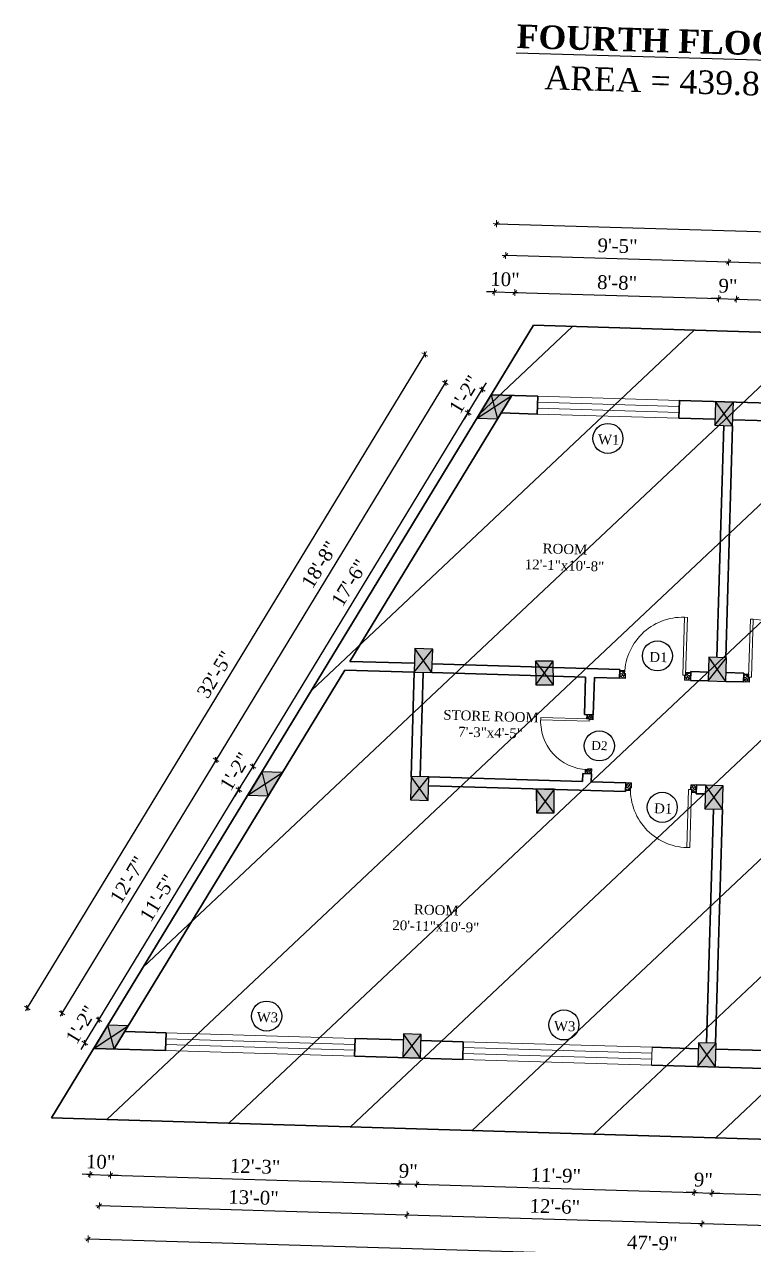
# Model space of a CAD drawing. Header units: inches. Extents: x 4069 to 291496, y -47643 to 12535.
# Drawn here: x 131821 to 132192, y -21472 to -20852 of the extents above; entities that cross this region are included whole.
import ezdxf

# ---------------------------------------------------------------- set-up
doc = ezdxf.new("R2010")
doc.units = ezdxf.units.IN
doc.header["$LTSCALE"] = 5
doc.header["$MEASUREMENT"] = 0
for name, color, linetype, lineweight in [('A-WALL', 7, 'Continuous', 9), ('Dimension', 7, 'Continuous', 18), ('DOOR', 62, 'Continuous', 0), ('Dw', 2, 'Continuous', 18)]:
    doc.layers.add(name, color=color, linetype=linetype, lineweight=lineweight)
doc.layers.add('dim line', color=7, linetype='Continuous', lineweight=15, true_color=0xfab2b2)
doc.layers.add('TEXT', color=6, linetype='Continuous')
doc.layers.add('WALL', color=7, linetype='Continuous')
doc.styles.add('ordinary', font='times.ttf')
doc.dimstyles.new('Copy of 96', dxfattribs={"dimtxt": 7, "dimasz": 4, "dimexe": 0.5, "dimexo": 0.5, "dimgap": 3, "dimtad": 1, "dimdec": 1, "dimzin": 11, "dimdsep": 46, "dimlunit": 4, "dimtxsty": 'ordinary', "dimblk": 'OBLIQUE', "dimcen": 0.09, "dimse1": 1, "dimse2": 1, "dimclrt": 6, "dimazin": 0, "dimtfac": 1, "dimtdec": 1, "dimtix": 1, "dimtmove": 2, "dimatfit": 3, "dimldrblk": 'leader', "dimfxl": 0.5, "dimfxlon": 1, "dimtolj": 1, "dimtzin": 0, "dimarcsym": 0})

# ---------------------------------------------------------------- blocks, each defined once
blk = doc.blocks.new('c2a')
at = {"color": 1, "ltscale": 5}
for p, q in [((18091.63, 4625.76), (18084.82, 4613.76)), ((18101.98, 4625.76), (18091.63, 4625.76)), ((18095.17, 4613.76), (18101.98, 4625.76)), ((18084.82, 4613.76), (18095.17, 4613.76))]:
    blk.add_line(p, q, dxfattribs=at)
blk = doc.blocks.new('C1a')
at = {"color": 1, "ltscale": 5}
for p, q in [((18657.75, 4625.76), (18648.75, 4625.76)), ((18648.75, 4625.76), (18648.82, 4613.76)), ((18657.82, 4613.76), (18657.75, 4625.76)), ((18648.82, 4613.76), (18657.82, 4613.76))]:
    blk.add_line(p, q, dxfattribs=at)
blk = doc.blocks.new('A$C27B36B59')
at = {"layer": 'DOOR'}
for p, q in [((0, 4), (0, 0)), ((2.5, 4), (0, 4)), ((0, 0), (3, 0)), ((2.5, 2.5), (2.5, 4)), ((3, 2.5), (2.5, 2.5)), ((3, 0), (3, 2.5))]:
    blk.add_line(p, q, dxfattribs=at)
for centre, radius, start, end in [((-1.4, -0.54), 4.75, 22.14107, 72.83803), ((1.34, 2.09), 1.64, 45.13802, 144.89476), ((2.21, 0.3), 2.49, 83.31492, 152.65798), ((0.13, 0.37), 2.05, 349.48753, 93.68048), ((1.96, -0.47), 2.01, 58.74475, 166.49498), ((-0.06, 0.32), 1.13, 343.54197, 86.94698), ((2.08, -0.4), 1.17, 38.28162, 160.15192)]:
    blk.add_arc(centre, radius, start, end, dxfattribs=at)
blk = doc.blocks.new('D2')
at = {"layer": 'DOOR'}
for p, q in [((74473.95, 24047.59), (74473.95, 24018.09)), ((74473.95, 24047.59), (74475.45, 24047.59)), ((74475.45, 24047.59), (74475.45, 24018.13))]:
    blk.add_line(p, q, dxfattribs=at)
blk.add_arc((74473.95, 24047.59), 29.5, 180, 272.9146, dxfattribs=at)
at = {"layer": 'DOOR', "xscale": -1, "rotation": 180}
blk.add_blockref('A$C27B36B59', (74441.95, 24050.09), dxfattribs=at)
at = {"layer": 'DOOR', "rotation": 180}
blk.add_blockref('A$C27B36B59', (74477.95, 24050.09), dxfattribs=at)
blk = doc.blocks.new('oblique')
at = {"color": 0, "lineweight": -2}
blk.add_line((0.25, 0.25), (-0.25, -0.25), dxfattribs=at)
at = {"layer": 'dim line', "lineweight": 9}
for p, q in [((-0.4375, 0), (0.4375, 0)), ((0, 0.4375), (0, -0.4375))]:
    blk.add_line(p, q, dxfattribs=at)
blk = doc.blocks.new('*D3489')
at = {"layer": 'A-WALL', "color": 0, "lineweight": -2, "ltscale": 50, "transparency": 16777216}
blk.add_line((132318.42, -21466.12), (132165.49, -21461.56), dxfattribs=at)
at = {"layer": 'Defpoints', "color": 0, "ltscale": 50, "transparency": 16777216}
for p in [(132167.88, -21381.66), (132320.81, -21386.23), (132165.49, -21461.56)]:
    blk.add_point(p, dxfattribs=at)
at = {"layer": 'A-WALL', "color": 0, "lineweight": -2, "ltscale": 50, "transparency": 16777216, "xscale": 4, "yscale": 4, "zscale": 4}
for p, rotation in [((132165.49, -21461.56), 178.2899854279597), ((132318.42, -21466.12), 358.2899854279598)]:
    blk.add_blockref('oblique', p, dxfattribs=dict(at, rotation=rotation))
at = {"layer": 'A-WALL', "color": 6, "ltscale": 50, "transparency": 16777216, "insert": (132242.15, -21457.27), "char_height": 7, "attachment_point": 5, "rotation": 358.28999, "style": 'ordinary'}
blk.add_mtext('\\A1;12\'-9"', dxfattribs=at)
blk = doc.blocks.new('_OBLIQUE')
at = {"color": 0, "linetype": 'ByBlock'}
blk.add_line((-0.5, -0.5), (0.5, 0.5), dxfattribs=at)
blk = doc.blocks.new('leader')
at = {"layer": 'Dimension'}
for p, q in [((0, -4.33), (0, 4.33)), ((-4.42, 0), (4.42, 0))]:
    blk.add_line(p, q, dxfattribs=at)
blk = doc.blocks.new('*D3490')
at = {"layer": 'A-WALL', "color": 0, "lineweight": -2, "ltscale": 50, "transparency": 16777216}
blk.add_line((132165.49, -21461.56), (132015.56, -21457.08), dxfattribs=at)
at = {"layer": 'Defpoints', "color": 0, "ltscale": 50, "transparency": 16777216}
for p in [(132017.94, -21377.19), (132167.88, -21381.66), (132015.56, -21457.08)]:
    blk.add_point(p, dxfattribs=at)
at = {"layer": 'A-WALL', "color": 0, "lineweight": -2, "ltscale": 50, "transparency": 16777216, "xscale": 4, "yscale": 4, "zscale": 4}
for p, rotation in [((132015.56, -21457.08), 178.2899854279597), ((132165.49, -21461.56), 358.2899854279598)]:
    blk.add_blockref('oblique', p, dxfattribs=dict(at, rotation=rotation))
at = {"layer": 'A-WALL', "color": 6, "ltscale": 50, "transparency": 16777216, "insert": (132090.72, -21452.76), "char_height": 7, "attachment_point": 5, "rotation": 358.28999, "style": 'ordinary'}
blk.add_mtext('\\A1;12\'-6"', dxfattribs=at)
blk = doc.blocks.new('*D3491')
at = {"layer": 'A-WALL', "color": 0, "lineweight": -2, "ltscale": 50, "transparency": 16777216}
blk.add_line((132015.56, -21457.08), (131859.3, -21452.42), dxfattribs=at)
at = {"layer": 'Defpoints', "color": 0, "ltscale": 50, "transparency": 16777216}
for p in [(131861.69, -21372.52), (132017.94, -21377.19), (131859.3, -21452.42)]:
    blk.add_point(p, dxfattribs=at)
at = {"layer": 'A-WALL', "color": 0, "lineweight": -2, "ltscale": 50, "transparency": 16777216, "xscale": 4, "yscale": 4, "zscale": 4}
for p, rotation in [((131859.3, -21452.42), 178.2899854279597), ((132015.56, -21457.08), 358.2899854279598)]:
    blk.add_blockref('oblique', p, dxfattribs=dict(at, rotation=rotation))
at = {"layer": 'A-WALL', "color": 6, "ltscale": 50, "transparency": 16777216, "insert": (131937.63, -21448.19), "char_height": 7, "attachment_point": 5, "rotation": 358.28999, "style": 'ordinary'}
blk.add_mtext('\\A1;13\'-0"', dxfattribs=at)
blk = doc.blocks.new('*D3492')
at = {"layer": 'A-WALL', "color": 0, "lineweight": -2, "ltscale": 50, "transparency": 16777216}
blk.add_line((132426.37, -21486.38), (131853.62, -21469.28), dxfattribs=at)
at = {"layer": 'Defpoints', "color": 0, "ltscale": 50, "transparency": 16777216}
for p in [(131856.52, -21372.37), (132429.26, -21389.47), (131853.62, -21469.28)]:
    blk.add_point(p, dxfattribs=at)
at = {"layer": 'A-WALL', "color": 0, "lineweight": -2, "ltscale": 50, "transparency": 16777216, "xscale": 4, "yscale": 4, "zscale": 4}
for p, rotation in [((131853.62, -21469.28), 178.2899854279597), ((132426.37, -21486.38), 358.2899854279598)]:
    blk.add_blockref('oblique', p, dxfattribs=dict(at, rotation=rotation))
at = {"layer": 'A-WALL', "color": 6, "ltscale": 50, "transparency": 16777216, "insert": (132140.19, -21471.26), "char_height": 7, "attachment_point": 5, "rotation": 358.28999, "style": 'ordinary'}
blk.add_mtext('\\A1;47\'-9"', dxfattribs=at)
blk = doc.blocks.new('*D3493')
at = {"layer": 'A-WALL', "color": 0, "lineweight": -2, "ltscale": 50, "transparency": 16777216}
for p, q in [((131851.95, -21369.59), (131859.12, -21357.8)), ((131859.12, -21357.8), (131861.2, -21354.38)), ((131851.95, -21369.59), (131849.87, -21373.01))]:
    blk.add_line(p, q, dxfattribs=at)
at = {"layer": 'Defpoints', "color": 0, "ltscale": 50, "transparency": 16777216}
for p in [(131859.12, -21357.8), (131863.68, -21360.58), (131856.52, -21372.37)]:
    blk.add_point(p, dxfattribs=at)
at = {"layer": 'A-WALL', "color": 0, "lineweight": -2, "ltscale": 50, "transparency": 16777216, "xscale": 4, "yscale": 4, "zscale": 4}
for p, rotation in [((131859.12, -21357.8), 238.701470922219), ((131851.95, -21369.59), 58.70147092221897)]:
    blk.add_blockref('oblique', p, dxfattribs=dict(at, rotation=rotation))
at = {"layer": 'A-WALL', "color": 6, "ltscale": 50, "transparency": 16777216, "insert": (131849.98, -21360.32), "char_height": 7, "attachment_point": 5, "rotation": 58.70147, "style": 'ordinary'}
blk.add_mtext('\\A1;1\'-2"', dxfattribs=at)
blk = doc.blocks.new('*D3494')
at = {"layer": 'A-WALL', "color": 0, "lineweight": -2, "ltscale": 50, "transparency": 16777216}
blk.add_line((131859.12, -21357.8), (131930.21, -21240.87), dxfattribs=at)
at = {"layer": 'Defpoints', "color": 0, "ltscale": 50, "transparency": 16777216}
for p in [(131930.21, -21240.87), (131934.78, -21243.65), (131863.68, -21360.58)]:
    blk.add_point(p, dxfattribs=at)
at = {"layer": 'A-WALL', "color": 0, "lineweight": -2, "ltscale": 50, "transparency": 16777216, "xscale": 4, "yscale": 4, "zscale": 4}
for p, rotation in [((131930.21, -21240.87), 58.7014709225079), ((131859.12, -21357.8), 238.7014709225079)]:
    blk.add_blockref('oblique', p, dxfattribs=dict(at, rotation=rotation))
at = {"layer": 'A-WALL', "color": 6, "ltscale": 50, "transparency": 16777216, "insert": (131889.06, -21295.93), "char_height": 7, "attachment_point": 5, "rotation": 58.70147, "style": 'ordinary'}
blk.add_mtext('\\A1;11\'-5"', dxfattribs=at)
blk = doc.blocks.new('*D3495')
at = {"layer": 'A-WALL', "color": 0, "lineweight": -2, "ltscale": 50, "transparency": 16777216}
for p, q in [((131937.38, -21229.08), (131939.46, -21225.66)), ((131930.21, -21240.87), (131937.38, -21229.08)), ((131930.21, -21240.87), (131928.13, -21244.29))]:
    blk.add_line(p, q, dxfattribs=at)
at = {"layer": 'Defpoints', "color": 0, "ltscale": 50, "transparency": 16777216}
for p in [(131937.38, -21229.08), (131941.94, -21231.86), (131934.78, -21243.65)]:
    blk.add_point(p, dxfattribs=at)
at = {"layer": 'A-WALL', "color": 0, "lineweight": -2, "ltscale": 50, "transparency": 16777216, "xscale": 4, "yscale": 4, "zscale": 4}
for p, rotation in [((131937.38, -21229.08), 238.7014709225079), ((131930.21, -21240.87), 58.70147092250794)]:
    blk.add_blockref('oblique', p, dxfattribs=dict(at, rotation=rotation))
at = {"layer": 'A-WALL', "color": 6, "ltscale": 50, "transparency": 16777216, "insert": (131928.24, -21231.6), "char_height": 7, "attachment_point": 5, "rotation": 58.70147, "style": 'ordinary'}
blk.add_mtext('\\A1;1\'-2"', dxfattribs=at)
blk = doc.blocks.new('*D3496')
at = {"layer": 'A-WALL', "color": 0, "lineweight": -2, "ltscale": 50, "transparency": 16777216}
blk.add_line((131937.38, -21229.08), (132046.7, -21049.26), dxfattribs=at)
at = {"layer": 'Defpoints', "color": 0, "ltscale": 50, "transparency": 16777216}
for p in [(132046.7, -21049.26), (132051.27, -21052.04), (131941.94, -21231.86)]:
    blk.add_point(p, dxfattribs=at)
at = {"layer": 'A-WALL', "color": 0, "lineweight": -2, "ltscale": 50, "transparency": 16777216, "xscale": 4, "yscale": 4, "zscale": 4}
for p, rotation in [((132046.7, -21049.26), 58.7014709225079), ((131937.38, -21229.08), 238.7014709225079)]:
    blk.add_blockref('oblique', p, dxfattribs=dict(at, rotation=rotation))
at = {"layer": 'A-WALL', "color": 6, "ltscale": 50, "transparency": 16777216, "insert": (131986.43, -21135.76), "char_height": 7, "attachment_point": 5, "rotation": 58.70147, "style": 'ordinary'}
blk.add_mtext('\\A1;17\'-6"', dxfattribs=at)
blk = doc.blocks.new('*D3497')
at = {"layer": 'A-WALL', "color": 0, "lineweight": -2, "ltscale": 50, "transparency": 16777216}
for p, q in [((132053.87, -21037.47), (132055.95, -21034.05)), ((132046.7, -21049.26), (132053.87, -21037.47)), ((132046.7, -21049.26), (132044.63, -21052.68))]:
    blk.add_line(p, q, dxfattribs=at)
at = {"layer": 'Defpoints', "color": 0, "ltscale": 50, "transparency": 16777216}
for p in [(132053.87, -21037.47), (132058.44, -21040.25), (132051.27, -21052.04)]:
    blk.add_point(p, dxfattribs=at)
at = {"layer": 'A-WALL', "color": 0, "lineweight": -2, "ltscale": 50, "transparency": 16777216, "xscale": 4, "yscale": 4, "zscale": 4}
for p, rotation in [((132053.87, -21037.47), 238.7014709225079), ((132046.7, -21049.26), 58.70147092250794)]:
    blk.add_blockref('oblique', p, dxfattribs=dict(at, rotation=rotation))
at = {"layer": 'A-WALL', "color": 6, "ltscale": 50, "transparency": 16777216, "insert": (132044.73, -21039.99), "char_height": 7, "attachment_point": 5, "rotation": 58.70147, "style": 'ordinary'}
blk.add_mtext('\\A1;1\'-2"', dxfattribs=at)
blk = doc.blocks.new('*D3498')
at = {"layer": 'A-WALL', "color": 0, "lineweight": -2, "ltscale": 50, "transparency": 16777216}
blk.add_line((132035.07, -21034.12), (131918.58, -21225.72), dxfattribs=at)
at = {"layer": 'Defpoints', "color": 0, "ltscale": 50, "transparency": 16777216}
for p in [(132054.85, -21046.14), (131918.58, -21225.72), (131938.36, -21237.75)]:
    blk.add_point(p, dxfattribs=at)
at = {"layer": 'A-WALL', "color": 0, "lineweight": -2, "ltscale": 50, "transparency": 16777216, "xscale": 4, "yscale": 4, "zscale": 4}
for p, rotation in [((132035.07, -21034.12), 58.70147092222712), ((131918.58, -21225.72), 238.7014709222271)]:
    blk.add_blockref('oblique', p, dxfattribs=dict(at, rotation=rotation))
at = {"layer": 'A-WALL', "color": 6, "ltscale": 50, "transparency": 16777216, "insert": (131971.22, -21126.51), "char_height": 7, "attachment_point": 5, "rotation": 58.70147, "style": 'ordinary'}
blk.add_mtext('\\A1;18\'-8"', dxfattribs=at)
blk = doc.blocks.new('*D3441')
at = {"layer": 'A-WALL', "color": 0, "lineweight": -2, "ltscale": 50, "transparency": 16777216}
blk.add_line((131918.58, -21225.72), (131840.32, -21354.45), dxfattribs=at)
at = {"layer": 'Defpoints', "color": 0, "ltscale": 50, "transparency": 16777216}
for p in [(131938.36, -21237.75), (131840.32, -21354.45), (131860.1, -21366.47)]:
    blk.add_point(p, dxfattribs=at)
at = {"layer": 'A-WALL', "color": 0, "lineweight": -2, "ltscale": 50, "transparency": 16777216, "xscale": 4, "yscale": 4, "zscale": 4}
for p, rotation in [((131918.58, -21225.72), 58.70147092250794), ((131840.32, -21354.45), 238.7014709225079)]:
    blk.add_blockref('oblique', p, dxfattribs=dict(at, rotation=rotation))
at = {"layer": 'A-WALL', "color": 6, "ltscale": 50, "transparency": 16777216, "insert": (131873.83, -21286.67), "char_height": 7, "attachment_point": 5, "rotation": 58.70147, "style": 'ordinary'}
blk.add_mtext('\\A1;12\'-7"', dxfattribs=at)
blk = doc.blocks.new('*D3442')
at = {"layer": 'A-WALL', "color": 0, "lineweight": -2, "ltscale": 50, "transparency": 16777216}
blk.add_line((131822.74, -21351.83), (132024.66, -21019.71), dxfattribs=at)
at = {"layer": 'Defpoints', "color": 0, "ltscale": 50, "transparency": 16777216}
for p in [(132024.66, -21019.71), (132058.44, -21040.25), (131856.52, -21372.37)]:
    blk.add_point(p, dxfattribs=at)
at = {"layer": 'A-WALL', "color": 0, "lineweight": -2, "ltscale": 50, "transparency": 16777216, "xscale": 4, "yscale": 4, "zscale": 4}
for p, rotation in [((132024.66, -21019.71), 58.701470922218), ((131822.74, -21351.83), 238.701470922218)]:
    blk.add_blockref('oblique', p, dxfattribs=dict(at, rotation=rotation))
at = {"layer": 'A-WALL', "color": 6, "ltscale": 50, "transparency": 16777216, "insert": (131918.1, -21182.36), "char_height": 7, "attachment_point": 5, "rotation": 58.70147, "style": 'ordinary'}
blk.add_mtext('\\A1;32\'-5"', dxfattribs=at)
blk = doc.blocks.new('*D3443')
at = {"layer": 'A-WALL', "color": 0, "lineweight": -2, "ltscale": 50, "transparency": 16777216}
for p, q in [((132060, -20987.9), (132056, -20987.78)), ((132060, -20987.9), (132070.35, -20988.21)), ((132070.35, -20988.21), (132074.34, -20988.33))]:
    blk.add_line(p, q, dxfattribs=at)
at = {"layer": 'Defpoints', "color": 0, "ltscale": 50, "transparency": 16777216}
for p in [(132070.35, -20988.21), (132058.44, -21040.25), (132068.78, -21040.56)]:
    blk.add_point(p, dxfattribs=at)
at = {"layer": 'A-WALL', "color": 0, "lineweight": -2, "ltscale": 50, "transparency": 16777216, "xscale": 4, "yscale": 4, "zscale": 4}
for p, rotation in [((132060, -20987.9), 358.2899854279795), ((132070.35, -20988.21), 178.2899854279795)]:
    blk.add_blockref('oblique', p, dxfattribs=dict(at, rotation=rotation))
at = {"layer": 'A-WALL', "color": 6, "ltscale": 50, "transparency": 16777216, "insert": (132065.37, -20981.49), "char_height": 7, "attachment_point": 5, "rotation": 358.28999, "style": 'ordinary'}
blk.add_mtext('\\A1;10"', dxfattribs=at)
blk = doc.blocks.new('*D3444')
at = {"layer": 'A-WALL', "color": 0, "lineweight": -2, "ltscale": 50, "transparency": 16777216}
blk.add_line((132070.35, -20988.21), (132173.95, -20991.3), dxfattribs=at)
at = {"layer": 'Defpoints', "color": 0, "ltscale": 50, "transparency": 16777216}
for p in [(132173.95, -20991.3), (132068.78, -21040.56), (132172.39, -21043.65)]:
    blk.add_point(p, dxfattribs=at)
at = {"layer": 'A-WALL', "color": 0, "lineweight": -2, "ltscale": 50, "transparency": 16777216, "xscale": 4, "yscale": 4, "zscale": 4}
for p, rotation in [((132070.35, -20988.21), 178.2899854279597), ((132173.95, -20991.3), 358.2899854279598)]:
    blk.add_blockref('oblique', p, dxfattribs=dict(at, rotation=rotation))
at = {"layer": 'A-WALL', "color": 6, "ltscale": 50, "transparency": 16777216, "insert": (132122.34, -20983.2), "char_height": 7, "attachment_point": 5, "rotation": 358.28999, "style": 'ordinary'}
blk.add_mtext('\\A1;8\'-8"', dxfattribs=at)
blk = doc.blocks.new('*D3445')
at = {"layer": 'A-WALL', "color": 0, "lineweight": -2, "ltscale": 50, "transparency": 16777216}
for p, q in [((132173.95, -20991.3), (132169.95, -20991.18)), ((132173.95, -20991.3), (132182.95, -20991.57)), ((132182.95, -20991.57), (132186.94, -20991.69))]:
    blk.add_line(p, q, dxfattribs=at)
at = {"layer": 'Defpoints', "color": 0, "ltscale": 50, "transparency": 16777216}
for p in [(132182.95, -20991.57), (132172.39, -21043.65), (132181.38, -21043.92)]:
    blk.add_point(p, dxfattribs=at)
at = {"layer": 'A-WALL', "color": 0, "lineweight": -2, "ltscale": 50, "transparency": 16777216, "xscale": 4, "yscale": 4, "zscale": 4}
for p, rotation in [((132173.95, -20991.3), 358.2899854279598), ((132182.95, -20991.57), 178.2899854279597)]:
    blk.add_blockref('oblique', p, dxfattribs=dict(at, rotation=rotation))
at = {"layer": 'A-WALL', "color": 6, "ltscale": 50, "transparency": 16777216, "insert": (132178.64, -20984.87), "char_height": 7, "attachment_point": 5, "rotation": 358.28999, "style": 'ordinary'}
blk.add_mtext('\\A1;9"', dxfattribs=at)
blk = doc.blocks.new('*D3446')
at = {"layer": 'A-WALL', "color": 0, "lineweight": -2, "ltscale": 50, "transparency": 16777216}
blk.add_line((132182.95, -20991.57), (132337.88, -20996.19), dxfattribs=at)
at = {"layer": 'Defpoints', "color": 0, "ltscale": 50, "transparency": 16777216}
for p in [(132337.88, -20996.19), (132181.38, -21043.92), (132336.31, -21048.54)]:
    blk.add_point(p, dxfattribs=at)
at = {"layer": 'A-WALL', "color": 0, "lineweight": -2, "ltscale": 50, "transparency": 16777216, "xscale": 4, "yscale": 4, "zscale": 4}
for p, rotation in [((132182.95, -20991.57), 178.2899854279597), ((132337.88, -20996.19), 358.2899854279598)]:
    blk.add_blockref('oblique', p, dxfattribs=dict(at, rotation=rotation))
at = {"layer": 'A-WALL', "color": 6, "ltscale": 50, "transparency": 16777216, "insert": (132260.6, -20987.38), "char_height": 7, "attachment_point": 5, "rotation": 358.28999, "style": 'ordinary'}
blk.add_mtext('\\A1;12\'-11"', dxfattribs=at)
blk = doc.blocks.new('*D3451')
at = {"layer": 'A-WALL', "color": 0, "lineweight": -2, "ltscale": 50, "transparency": 16777216}
blk.add_line((132342.93, -20977.66), (132179, -20972.77), dxfattribs=at)
at = {"layer": 'Defpoints', "color": 0, "ltscale": 50, "transparency": 16777216}
for p in [(132179, -20972.77), (132176.88, -21043.78), (132340.81, -21048.68)]:
    blk.add_point(p, dxfattribs=at)
at = {"layer": 'A-WALL', "color": 0, "lineweight": -2, "ltscale": 50, "transparency": 16777216, "xscale": 4, "yscale": 4, "zscale": 4}
for p, rotation in [((132179, -20972.77), 178.2899854279597), ((132342.93, -20977.66), 358.2899854279598)]:
    blk.add_blockref('oblique', p, dxfattribs=dict(at, rotation=rotation))
at = {"layer": 'A-WALL', "color": 6, "ltscale": 50, "transparency": 16777216, "insert": (132261.16, -20968.65), "char_height": 7, "attachment_point": 5, "rotation": 358.28999, "style": 'ordinary'}
blk.add_mtext('\\A1;13\'-8"', dxfattribs=at)
blk = doc.blocks.new('*D3452')
at = {"layer": 'A-WALL', "color": 0, "lineweight": -2, "ltscale": 50, "transparency": 16777216}
blk.add_line((132179, -20972.77), (132065.73, -20969.38), dxfattribs=at)
at = {"layer": 'Defpoints', "color": 0, "ltscale": 50, "transparency": 16777216}
for p in [(132065.73, -20969.38), (132063.61, -21040.4), (132176.88, -21043.78)]:
    blk.add_point(p, dxfattribs=at)
at = {"layer": 'A-WALL', "color": 0, "lineweight": -2, "ltscale": 50, "transparency": 16777216, "xscale": 4, "yscale": 4, "zscale": 4}
for p, rotation in [((132065.73, -20969.38), 178.2899854279597), ((132179, -20972.77), 358.2899854279598)]:
    blk.add_blockref('oblique', p, dxfattribs=dict(at, rotation=rotation))
at = {"layer": 'A-WALL', "color": 6, "ltscale": 50, "transparency": 16777216, "insert": (132122.56, -20964.51), "char_height": 7, "attachment_point": 5, "rotation": 358.28999, "style": 'ordinary'}
blk.add_mtext('\\A1;9\'-5"', dxfattribs=at)
blk = doc.blocks.new('*D3453')
at = {"layer": 'A-WALL', "color": 0, "lineweight": -2, "ltscale": 50, "transparency": 16777216}
blk.add_line((132061.04, -20953.22), (132439.87, -20964.53), dxfattribs=at)
at = {"layer": 'Defpoints', "color": 0, "ltscale": 50, "transparency": 16777216}
for p in [(132439.87, -20964.53), (132058.44, -21040.25), (132437.27, -21051.56)]:
    blk.add_point(p, dxfattribs=at)
at = {"layer": 'A-WALL', "color": 0, "lineweight": -2, "ltscale": 50, "transparency": 16777216, "xscale": 4, "yscale": 4, "zscale": 4}
for p, rotation in [((132061.04, -20953.22), 178.2899854279597), ((132439.87, -20964.53), 358.2899854279598)]:
    blk.add_blockref('oblique', p, dxfattribs=dict(at, rotation=rotation))
at = {"layer": 'A-WALL', "color": 6, "ltscale": 50, "transparency": 16777216, "insert": (132250.65, -20952.31), "char_height": 7, "attachment_point": 5, "rotation": 358.28999, "style": 'ordinary'}
blk.add_mtext('\\A1;31\'-7"', dxfattribs=at)
blk = doc.blocks.new('*D3454')
at = {"layer": 'A-WALL', "color": 0, "lineweight": -2, "ltscale": 50, "transparency": 16777216}
for p, q in [((131854.6, -21436.47), (131850.6, -21436.35)), ((131854.6, -21436.47), (131864.95, -21436.78)), ((131864.95, -21436.78), (131868.95, -21436.9))]:
    blk.add_line(p, q, dxfattribs=at)
at = {"layer": 'Defpoints', "color": 0, "ltscale": 50, "transparency": 16777216}
for p in [(131856.52, -21372.37), (131866.86, -21372.68), (131864.95, -21436.78)]:
    blk.add_point(p, dxfattribs=at)
at = {"layer": 'A-WALL', "color": 0, "lineweight": -2, "ltscale": 50, "transparency": 16777216, "xscale": 4, "yscale": 4, "zscale": 4}
for p, rotation in [((131854.6, -21436.47), 358.2899854279598), ((131864.95, -21436.78), 178.2899854279597)]:
    blk.add_blockref('oblique', p, dxfattribs=dict(at, rotation=rotation))
at = {"layer": 'A-WALL', "color": 6, "ltscale": 50, "transparency": 16777216, "insert": (131859.97, -21430.06), "char_height": 7, "attachment_point": 5, "rotation": 358.28999, "style": 'ordinary'}
blk.add_mtext('\\A1;10"', dxfattribs=at)
blk = doc.blocks.new('*D3455')
at = {"layer": 'A-WALL', "color": 0, "lineweight": -2, "ltscale": 50, "transparency": 16777216}
blk.add_line((131864.95, -21436.78), (132011.53, -21441.15), dxfattribs=at)
at = {"layer": 'Defpoints', "color": 0, "ltscale": 50, "transparency": 16777216}
for p in [(131866.86, -21372.68), (132013.45, -21377.05), (132011.53, -21441.15)]:
    blk.add_point(p, dxfattribs=at)
at = {"layer": 'A-WALL', "color": 0, "lineweight": -2, "ltscale": 50, "transparency": 16777216, "xscale": 4, "yscale": 4, "zscale": 4}
for p, rotation in [((131864.95, -21436.78), 178.2899854279597), ((132011.53, -21441.15), 358.2899854279598)]:
    blk.add_blockref('oblique', p, dxfattribs=dict(at, rotation=rotation))
at = {"layer": 'A-WALL', "color": 6, "ltscale": 50, "transparency": 16777216, "insert": (131938.44, -21432.41), "char_height": 7, "attachment_point": 5, "rotation": 358.28999, "style": 'ordinary'}
blk.add_mtext('\\A1;12\'-3"', dxfattribs=at)
blk = doc.blocks.new('*D3456')
at = {"layer": 'A-WALL', "color": 0, "lineweight": -2, "ltscale": 50, "transparency": 16777216}
for p, q in [((132011.53, -21441.15), (132007.53, -21441.03)), ((132011.53, -21441.15), (132020.53, -21441.42)), ((132020.53, -21441.42), (132024.53, -21441.54))]:
    blk.add_line(p, q, dxfattribs=at)
at = {"layer": 'Defpoints', "color": 0, "ltscale": 50, "transparency": 16777216}
for p in [(132013.45, -21377.05), (132022.44, -21377.32), (132020.53, -21441.42)]:
    blk.add_point(p, dxfattribs=at)
at = {"layer": 'A-WALL', "color": 0, "lineweight": -2, "ltscale": 50, "transparency": 16777216, "xscale": 4, "yscale": 4, "zscale": 4}
for p, rotation in [((132011.53, -21441.15), 358.2899854279598), ((132020.53, -21441.42), 178.2899854279597)]:
    blk.add_blockref('oblique', p, dxfattribs=dict(at, rotation=rotation))
at = {"layer": 'A-WALL', "color": 6, "ltscale": 50, "transparency": 16777216, "insert": (132016.23, -21434.72), "char_height": 7, "attachment_point": 5, "rotation": 358.28999, "style": 'ordinary'}
blk.add_mtext('\\A1;9"', dxfattribs=at)
blk = doc.blocks.new('*D3457')
at = {"layer": 'A-WALL', "color": 0, "lineweight": -2, "ltscale": 50, "transparency": 16777216}
blk.add_line((132020.53, -21441.42), (132161.47, -21445.63), dxfattribs=at)
at = {"layer": 'Defpoints', "color": 0, "ltscale": 50, "transparency": 16777216}
for p in [(132022.44, -21377.32), (132163.38, -21381.53), (132161.47, -21445.63)]:
    blk.add_point(p, dxfattribs=at)
at = {"layer": 'A-WALL', "color": 0, "lineweight": -2, "ltscale": 50, "transparency": 16777216, "xscale": 4, "yscale": 4, "zscale": 4}
for p, rotation in [((132020.53, -21441.42), 178.2899854279597), ((132161.47, -21445.63), 358.2899854279598)]:
    blk.add_blockref('oblique', p, dxfattribs=dict(at, rotation=rotation))
at = {"layer": 'A-WALL', "color": 6, "ltscale": 50, "transparency": 16777216, "insert": (132091.19, -21436.96), "char_height": 7, "attachment_point": 5, "rotation": 358.28999, "style": 'ordinary'}
blk.add_mtext('\\A1;11\'-9"', dxfattribs=at)
blk = doc.blocks.new('*D3458')
at = {"layer": 'A-WALL', "color": 0, "lineweight": -2, "ltscale": 50, "transparency": 16777216}
for p, q in [((132161.47, -21445.63), (132157.47, -21445.51)), ((132161.47, -21445.63), (132170.46, -21445.9)), ((132170.46, -21445.9), (132174.46, -21446.02))]:
    blk.add_line(p, q, dxfattribs=at)
at = {"layer": 'Defpoints', "color": 0, "ltscale": 50, "transparency": 16777216}
for p in [(132163.38, -21381.53), (132172.37, -21381.8), (132170.46, -21445.9)]:
    blk.add_point(p, dxfattribs=at)
at = {"layer": 'A-WALL', "color": 0, "lineweight": -2, "ltscale": 50, "transparency": 16777216, "xscale": 4, "yscale": 4, "zscale": 4}
for p, rotation in [((132161.47, -21445.63), 358.2899854279598), ((132170.46, -21445.9), 178.2899854279597)]:
    blk.add_blockref('oblique', p, dxfattribs=dict(at, rotation=rotation))
at = {"layer": 'A-WALL', "color": 6, "ltscale": 50, "transparency": 16777216, "insert": (132166.16, -21439.19), "char_height": 7, "attachment_point": 5, "rotation": 358.28999, "style": 'ordinary'}
blk.add_mtext('\\A1;9"', dxfattribs=at)
blk = doc.blocks.new('*D3459')
at = {"layer": 'A-WALL', "color": 0, "lineweight": -2, "ltscale": 50, "transparency": 16777216}
blk.add_line((132170.46, -21445.9), (132314.4, -21450.19), dxfattribs=at)
at = {"layer": 'Defpoints', "color": 0, "ltscale": 50, "transparency": 16777216}
for p in [(132172.37, -21381.8), (132316.31, -21386.1), (132314.4, -21450.19)]:
    blk.add_point(p, dxfattribs=at)
at = {"layer": 'A-WALL', "color": 0, "lineweight": -2, "ltscale": 50, "transparency": 16777216, "xscale": 4, "yscale": 4, "zscale": 4}
for p, rotation in [((132170.46, -21445.9), 178.2899854279597), ((132314.4, -21450.19), 358.2899854279598)]:
    blk.add_blockref('oblique', p, dxfattribs=dict(at, rotation=rotation))
at = {"layer": 'A-WALL', "color": 6, "ltscale": 50, "transparency": 16777216, "insert": (132242.62, -21441.49), "char_height": 7, "attachment_point": 5, "rotation": 358.28999, "style": 'ordinary'}
blk.add_mtext('\\A1;12\'-0"', dxfattribs=at)

msp = doc.modelspace()

# ---------------------------------------------------------------- hatches: boundary and pattern name
at = {"layer": 'WALL', "linetype": 'ByBlock', "ltscale": 5, "true_color": 0xf8991e}
h = msp.add_hatch(dxfattribs=at)
h.set_pattern_fill('ANSI31', color=30, scale=350, angle=-1.71001457)
h.set_pattern_definition([(43.29, (125502.7, -17903.716), (-29.99899, 31.8453), [])])
h.paths.add_polyline_path([(131835.00906, -21407.74277), (132079.94389, -21004.87244), (132438.23225, -21015.56887), (132428.4074, -21425.45823)])
h = msp.add_hatch(color=30, dxfattribs=at)
h.dxf.hatch_style = 1
h.paths.add_polyline_path([(132060.02553, -21046.29651), (132061.61364, -21052.34659), (132068.78247, -21040.55527)])
h.paths.add_polyline_path([(132060.02553, -21046.29651), (132068.78247, -21040.55527), (132058.43742, -21040.24642)])
h.paths.add_polyline_path([(132058.43742, -21040.24642), (132051.2686, -21052.03775), (132060.02553, -21046.29651)])
h.paths.add_polyline_path([(132060.02553, -21046.29651), (132051.2686, -21052.03775), (132061.61364, -21052.34659)])
h = msp.add_hatch(color=30, dxfattribs=at)
h.dxf.hatch_style = 1
h.paths.add_polyline_path([(132176.70552, -21049.7799), (132172.02847, -21055.64294), (132181.02447, -21055.91151)])
h.paths.add_polyline_path([(132181.02447, -21055.91151), (132181.38256, -21043.91686), (132176.70552, -21049.7799)])
h.paths.add_polyline_path([(132176.70552, -21049.7799), (132181.38256, -21043.91686), (132172.38657, -21043.64829)])
h.paths.add_polyline_path([(132172.38657, -21043.64829), (132172.02847, -21055.64294), (132176.70552, -21049.7799)])
h = msp.add_hatch(color=30, dxfattribs=at)
h.dxf.hatch_style = 1
h.paths.add_polyline_path([(132023.9714, -21175.27806), (132019.29436, -21181.1411), (132028.29035, -21181.40967)])
h.paths.add_polyline_path([(132028.29035, -21181.40967), (132028.64844, -21169.41501), (132023.9714, -21175.27806)])
h.paths.add_polyline_path([(132023.9714, -21175.27806), (132028.64844, -21169.41501), (132019.65245, -21169.14645)])
h.paths.add_polyline_path([(132019.65245, -21169.14645), (132019.29436, -21181.1411), (132023.9714, -21175.27806)])
h = msp.add_hatch(color=30, dxfattribs=at)
h.dxf.hatch_style = 1
h.paths.add_polyline_path([(132089.97438, -21187.64803), (132085.4374, -21181.64803), (132080.97421, -21187.64803)])
h.paths.add_polyline_path([(132089.97438, -21187.64803), (132089.90058, -21175.64803), (132085.4374, -21181.64803)])
h.paths.add_polyline_path([(132089.90058, -21175.64803), (132080.90041, -21175.64803), (132085.4374, -21181.64803)])
h.paths.add_polyline_path([(132085.4374, -21181.64803), (132080.90041, -21175.64803), (132080.97421, -21187.64803)])
h = msp.add_hatch(color=30, dxfattribs=at)
h.dxf.hatch_style = 1
h.paths.add_polyline_path([(132173.25623, -21179.73484), (132168.57919, -21185.59789), (132177.57518, -21185.86646)])
h.paths.add_polyline_path([(132177.57518, -21185.86646), (132177.93327, -21173.8718), (132173.25623, -21179.73484)])
h.paths.add_polyline_path([(132173.25623, -21179.73484), (132177.93327, -21173.8718), (132168.93728, -21173.60323)])
h.paths.add_polyline_path([(132168.93728, -21173.60323), (132168.57919, -21185.59789), (132173.25623, -21179.73484)])
h = msp.add_hatch(color=30, dxfattribs=at)
h.dxf.hatch_style = 1
h.paths.add_polyline_path([(131943.53214, -21237.90556), (131945.12025, -21243.95565), (131952.28907, -21232.16432)])
h.paths.add_polyline_path([(131943.53214, -21237.90556), (131952.28907, -21232.16432), (131941.94402, -21231.85548)])
h.paths.add_polyline_path([(131941.94402, -21231.85548), (131934.7752, -21243.64681), (131943.53214, -21237.90556)])
h.paths.add_polyline_path([(131943.53214, -21237.90556), (131934.7752, -21243.64681), (131945.12025, -21243.95565)])
h = msp.add_hatch(color=30, dxfattribs=at)
h.dxf.hatch_style = 1
h.paths.add_polyline_path([(132022.03174, -21240.24911), (132017.3547, -21246.11215), (132026.35069, -21246.38072)])
h.paths.add_polyline_path([(132026.35069, -21246.38072), (132026.70878, -21234.38607), (132022.03174, -21240.24911)])
h.paths.add_polyline_path([(132022.03174, -21240.24911), (132026.70878, -21234.38607), (132017.71279, -21234.1175)])
h.paths.add_polyline_path([(132017.71279, -21234.1175), (132017.3547, -21246.11215), (132022.03174, -21240.24911)])
h = msp.add_hatch(color=30, dxfattribs=at)
h.dxf.hatch_style = 1
h.paths.add_polyline_path([(132090.37417, -21252.64803), (132085.83718, -21246.64803), (132081.374, -21252.64803)])
h.paths.add_polyline_path([(132090.37417, -21252.64803), (132090.30036, -21240.64803), (132085.83718, -21246.64803)])
h.paths.add_polyline_path([(132090.30036, -21240.64803), (132081.30019, -21240.64803), (132085.83718, -21246.64803)])
h.paths.add_polyline_path([(132085.83718, -21246.64803), (132081.30019, -21240.64803), (132081.374, -21252.64803)])
h = msp.add_hatch(color=30, dxfattribs=at)
h.dxf.hatch_style = 1
h.paths.add_polyline_path([(132171.53159, -21244.71232), (132166.85455, -21250.57536), (132175.85054, -21250.84393)])
h.paths.add_polyline_path([(132175.85054, -21250.84393), (132176.20863, -21238.84927), (132171.53159, -21244.71232)])
h.paths.add_polyline_path([(132171.53159, -21244.71232), (132176.20863, -21238.84927), (132167.21264, -21238.5807)])
h.paths.add_polyline_path([(132167.21264, -21238.5807), (132166.85455, -21250.57536), (132171.53159, -21244.71232)])
h = msp.add_hatch(color=30, dxfattribs=at)
h.dxf.hatch_style = 1
h.paths.add_polyline_path([(131865.27247, -21366.62755), (131866.86058, -21372.67763), (131874.02941, -21360.8863)])
h.paths.add_polyline_path([(131865.27247, -21366.62755), (131874.02941, -21360.8863), (131863.68436, -21360.57746)])
h.paths.add_polyline_path([(131863.68436, -21360.57746), (131856.51553, -21372.36879), (131865.27247, -21366.62755)])
h.paths.add_polyline_path([(131865.27247, -21366.62755), (131856.51553, -21372.36879), (131866.86058, -21372.67763)])
h = msp.add_hatch(color=30, dxfattribs=at)
h.dxf.hatch_style = 1
h.paths.add_polyline_path([(132018.12257, -21371.19077), (132013.44553, -21377.05381), (132022.44152, -21377.32238)])
h.paths.add_polyline_path([(132022.44152, -21377.32238), (132022.79961, -21365.32773), (132018.12257, -21371.19077)])
h.paths.add_polyline_path([(132018.12257, -21371.19077), (132022.79961, -21365.32773), (132013.80362, -21365.05916)])
h.paths.add_polyline_path([(132013.80362, -21365.05916), (132013.44553, -21377.05381), (132018.12257, -21371.19077)])
h = msp.add_hatch(color=30, dxfattribs=at)
h.dxf.hatch_style = 1
h.paths.add_polyline_path([(132168.05577, -21375.66691), (132163.37873, -21381.52996), (132172.37472, -21381.79853)])
h.paths.add_polyline_path([(132172.37472, -21381.79853), (132172.73281, -21369.80387), (132168.05577, -21375.66691)])
h.paths.add_polyline_path([(132168.05577, -21375.66691), (132172.73281, -21369.80387), (132163.73682, -21369.5353)])
h.paths.add_polyline_path([(132163.73682, -21369.5353), (132163.37873, -21381.52996), (132168.05577, -21375.66691)])

# ---------------------------------------------------------------- linework, layer by layer
at = {"color": 1, "ltscale": 5}
for p, q in [((132051.2686, -21052.03775), (132068.78247, -21040.55527)), ((132058.43742, -21040.24642), (132061.61364, -21052.34659)), ((132172.02847, -21055.64294), (132181.38256, -21043.91686)), ((132181.02447, -21055.91151), (132172.38657, -21043.64829)), ((132019.29436, -21181.1411), (132028.64844, -21169.41501)), ((132028.29035, -21181.40967), (132019.65245, -21169.14645)), ((132089.97438, -21187.64803), (132080.90041, -21175.64803)), ((132080.97421, -21187.64803), (132089.90058, -21175.64803)), ((132168.57919, -21185.59789), (132177.93327, -21173.8718)), ((132177.57518, -21185.86646), (132168.93728, -21173.60323)), ((131934.7752, -21243.64681), (131952.28907, -21232.16432)), ((131945.12025, -21243.95565), (131941.94402, -21231.85548)), ((132017.3547, -21246.11215), (132026.70878, -21234.38607)), ((132026.35069, -21246.38072), (132017.71279, -21234.1175)), ((132090.37417, -21252.64803), (132081.30019, -21240.64803)), ((132090.30036, -21240.64803), (132081.374, -21252.64803)), ((132166.85455, -21250.57536), (132176.20863, -21238.84927)), ((132175.85054, -21250.84393), (132167.21264, -21238.5807)), ((131856.51553, -21372.36879), (131874.02941, -21360.8863)), ((131866.86058, -21372.67763), (131863.68436, -21360.57746)), ((132013.44553, -21377.05381), (132022.79961, -21365.32773)), ((132022.44152, -21377.32238), (132013.80362, -21365.05916)), ((132163.37873, -21381.52996), (132172.73281, -21369.80387)), ((132172.37472, -21381.79853), (132163.73682, -21369.5353))]:
    msp.add_line(p, q, dxfattribs=at)
at = {"layer": 'A-WALL', "lineweight": 30}
for p, q in [((131835.00906, -21407.74277), (132079.94389, -21004.87244)), ((132377.25937, -21013.74857), (132079.94389, -21004.87244)), ((131986.63969, -21175.66422), (132068.78247, -21040.55527)), ((132082.04652, -21040.95125), (132058.43742, -21040.24642)), ((132081.77796, -21049.94725), (132082.04652, -21040.95125)), ((132153.74589, -21052.09579), (132154.01446, -21043.0998)), ((132210.86942, -21044.79716), (132154.01446, -21043.0998)), ((132081.77796, -21049.94725), (132063.40585, -21049.39876)), ((132172.118, -21052.64428), (132153.74589, -21052.09579)), ((132210.60085, -21053.79316), (132181.11399, -21052.91285)), ((132176.52647, -21055.77723), (132173.00524, -21173.72468)), ((132181.02447, -21055.91151), (132177.50323, -21173.85896)), ((132019.42864, -21176.64311), (131986.63969, -21175.66422)), ((132028.42463, -21176.91167), (132123.73351, -21179.75705)), ((131952.28907, -21232.16432), (131983.95138, -21180.08596)), ((132019.29436, -21181.1411), (131983.95138, -21180.08596)), ((132017.71279, -21234.1175), (132019.29436, -21181.1411)), ((132022.21078, -21234.25178), (132023.79235, -21181.27539)), ((132028.29035, -21181.40967), (132106.32204, -21183.73925)), ((132105.75507, -21202.73079), (132106.32204, -21183.73925)), ((132110.25306, -21202.86507), (132110.82004, -21183.87353)), ((132110.82004, -21183.87353), (132123.59923, -21184.25505)), ((132123.59923, -21184.25505), (132123.73351, -21179.75705)), ((132159.5832, -21185.32932), (132159.71748, -21180.83132)), ((132159.5832, -21185.32932), (132168.57919, -21185.59789)), ((132159.71748, -21180.83132), (132168.71347, -21181.09989)), ((132177.70947, -21181.36846), (132186.70546, -21181.63703)), ((132186.57117, -21186.13503), (132186.70546, -21181.63703)), ((132177.57518, -21185.86646), (132186.57117, -21186.13503)), ((132110.25306, -21202.86507), (132105.75507, -21202.73079)), ((131866.86058, -21372.67763), (131952.28907, -21232.16432)), ((132104.74047, -21236.71564), (132026.70878, -21234.38607)), ((132104.74047, -21236.71564), (132104.85984, -21232.71743)), ((132109.35783, -21232.85171), (132104.85984, -21232.71743)), ((132109.23847, -21236.84993), (132109.35783, -21232.85171)), ((132126.59639, -21241.87014), (132026.57449, -21238.88406)), ((132126.73068, -21237.37215), (132109.23847, -21236.84993)), ((132126.73068, -21237.37215), (132126.59639, -21241.87014)), ((132162.71464, -21238.44642), (132162.58036, -21242.94442)), ((132167.21264, -21238.5807), (132162.71464, -21238.44642)), ((132167.07835, -21243.0787), (132162.58036, -21242.94442)), ((132171.35254, -21250.70964), (132167.80147, -21369.65665)), ((132175.85054, -21250.84393), (132172.29947, -21369.79093)), ((131872.2372, -21363.83414), (131893.26785, -21364.46199)), ((131892.99928, -21373.45798), (131893.26785, -21364.46199)), ((131988.95653, -21376.32271), (131989.2251, -21367.32672)), ((131989.2251, -21367.32672), (132013.7141, -21368.05782)), ((132022.71009, -21368.32639), (132044.2006, -21368.96797)), ((132043.93203, -21377.96397), (132044.2006, -21368.96797)), ((131856.51553, -21372.36879), (131892.99928, -21373.45798)), ((131988.95653, -21376.32271), (132043.93203, -21377.96397)), ((132140.15785, -21371.83271), (132163.6473, -21372.53397)), ((132172.64329, -21372.80253), (132197.13246, -21373.53364)), ((132139.88928, -21380.8287), (132196.8639, -21382.52963)), ((131835.00906, -21407.74277), (132428.4074, -21425.45823))]:
    msp.add_line(p, q, dxfattribs=at)
at = {"layer": 'A-WALL', "color": 1, "ltscale": 5}
for p, q in [((132109.23847, -21236.84993), (132109.35783, -21232.85171)), ((132167.21264, -21238.5807), (132162.71464, -21238.44642))]:
    msp.add_line(p, q, dxfattribs=at)
at = {"layer": 'Dw', "color": 3}
for p, q in [((132082.04652, -21040.95125), (132154.01446, -21043.0998)), ((132081.86748, -21046.94858), (132153.83541, -21049.09713)), ((132081.957, -21043.94992), (132153.92494, -21046.09847)), ((132081.77796, -21049.94725), (132153.74589, -21052.09579)), ((131893.26785, -21364.46199), (131989.2251, -21367.32672)), ((131989.04605, -21373.32405), (131893.0888, -21370.45932)), ((131989.13557, -21370.32539), (131893.17833, -21367.46065)), ((132044.2006, -21368.96797), (132140.15785, -21371.83271)), ((131892.99928, -21373.45798), (131988.95653, -21376.32271)), ((132139.9788, -21377.83003), (132044.02156, -21374.9653)), ((132140.06833, -21374.83137), (132044.11108, -21371.96664)), ((132139.88928, -21380.8287), (132140.15785, -21371.83271)), ((132043.93203, -21377.96397), (132139.88928, -21380.8287))]:
    msp.add_line(p, q, dxfattribs=at)
at = {"layer": 'TEXT'}
for centre in [(132117.67289, -21062.37269), (132142.83105, -21172.90427), (132113.32393, -21218.65646), (132145.25111, -21249.84998), (131944.29148, -21355.95629), (132095.30334, -21360.46464)]:
    msp.add_circle(centre, 7.64038, dxfattribs=at)
at = {"layer": 'WALL', "color": 2, "linetype": 'ByBlock', "ltscale": 5}
for points in [[(132051.2686, -21052.03775), (132061.61364, -21052.34659), (132068.78247, -21040.55527), (132058.43742, -21040.24642)], [(132172.02847, -21055.64294), (132181.02447, -21055.91151), (132181.38256, -21043.91686), (132172.38657, -21043.64829)], [(132019.29436, -21181.1411), (132028.29035, -21181.40967), (132028.64844, -21169.41501), (132019.65245, -21169.14645)], [(132080.90041, -21175.64803), (132080.97421, -21187.64803), (132089.97438, -21187.64803), (132089.90058, -21175.64803)], [(132168.57919, -21185.59789), (132177.57518, -21185.86646), (132177.93327, -21173.8718), (132168.93728, -21173.60323)], [(131934.7752, -21243.64681), (131945.12025, -21243.95565), (131952.28907, -21232.16432), (131941.94402, -21231.85548)], [(132017.3547, -21246.11215), (132026.35069, -21246.38072), (132026.70878, -21234.38607), (132017.71279, -21234.1175)], [(132081.30019, -21240.64803), (132081.374, -21252.64803), (132090.37417, -21252.64803), (132090.30036, -21240.64803)], [(132166.85455, -21250.57536), (132175.85054, -21250.84393), (132176.20863, -21238.84927), (132167.21264, -21238.5807)], [(131856.51553, -21372.36879), (131866.86058, -21372.67763), (131874.02941, -21360.8863), (131863.68436, -21360.57746)], [(132013.44553, -21377.05381), (132022.44152, -21377.32238), (132022.79961, -21365.32773), (132013.80362, -21365.05916)], [(132163.37873, -21381.52996), (132172.37472, -21381.79853), (132172.73281, -21369.80387), (132163.73682, -21369.5353)]]:
    msp.add_lwpolyline(points, close=True, dxfattribs=at)

# ---------------------------------------------------------------- block references
at = {"layer": 'WALL', "color": 2, "linetype": 'ByBlock', "ltscale": 5, "rotation": 358.2899854279544}
for p in [(113836.8243, -25124.07397), (113720.33091, -25315.68303), (113642.07124, -25444.40501)]:
    msp.add_blockref('c2a', p, dxfattribs=at)
at = {"layer": 'WALL', "color": 2, "linetype": 'ByBlock', "xscale": -1, "rotation": 178.2899854279543}
msp.add_blockref('D2', (58432.47758, 5076.54123), dxfattribs=at)
at = {"layer": 'WALL', "color": 2, "linetype": 'ByBlock'}
for p, rotation in [((207349.03192, 630.7493), 178.2899854279543), ((57000.25389, -43055.33075), 358.2899854279544)]:
    msp.add_blockref('D2', p, dxfattribs=dict(at, rotation=rotation))
at = {"layer": 'WALL', "color": 2, "linetype": 'ByBlock', "ltscale": 5}
for p in [(113432.15517, -25801.40721), (113432.55495, -25866.40721)]:
    msp.add_blockref('C1a', p, dxfattribs=at)
at = {"layer": 'WALL', "color": 2, "linetype": 'ByBlock', "xscale": -0.8332999999984168, "yscale": 0.8333000000002357, "zscale": 0.8333, "rotation": 268.2899854279543}
msp.add_blockref('D2', (110226.23633, -82639.66218), dxfattribs=at)

# ---------------------------------------------------------------- texts
at = {"layer": 'TEXT', "style": 'ordinary'}
for s, height, rotation, p in [('W1', 5, 358.29037351, (132112.5507, -21065.28526)), ('D1', 5, 358.28959735, (132138.64344, -21175.84468)), ('D2', 4.5, 358.29037351, (132109.13618, -21220.60407)), ('D1', 5, 358.28959735, (132141.0635, -21252.79039)), ('W3', 5, 358.29037351, (131939.16929, -21358.86886)), ('W3', 5, 358.29037351, (132090.18115, -21363.3772))]:
    msp.add_text(s, height=height, rotation=rotation, dxfattribs=at).set_placement(p)
at = {"layer": 'TEXT', "char_height": 12, "width": 219.8150831, "attachment_point": 8, "rotation": 358.28959735, "style": 'ordinary'}
for s, insert in [('{\\fTimes New Roman|b1|i0|c0|p18;\\LFOURTH FLOOR PLAN}', (132171.33523, -20867.0776)), ('AREA = 439.82 sq. ft.', (132167.0287, -20891.20058))]:
    msp.add_mtext(s, dxfattribs=dict(at, insert=insert))
at = {"layer": 'TEXT', "char_height": 5, "attachment_point": 8, "rotation": 358.28959735, "style": 'ordinary'}
for s, insert in [('ROOM\\P12\'-1"x10\'-8"', (132095.53201, -21129.46461)), ('STORE ROOM\\P7\'-3"x4\'-5"', (132057.94427, -21214.42186)), ('ROOM\\P20\'-11"x10\'-9"', (132030.14534, -21312.93565))]:
    msp.add_mtext_dynamic_manual_height_columns(s, width=101.5687276, gutter_width=1720.71691, heights=[0], dxfattribs=dict(at, insert=insert))

# ---------------------------------------------------------------- dimensions: what is measured, and where the dimension line sits
at = {"layer": 'A-WALL', "ltscale": 50}
for base, p1, p2, angle, picture, middle in [((132439.86676, -20964.52909), (132058.43742, -21040.24642), (132437.26864, -21051.55614), 358.28998543, '*D3453', (132250.64723, -20952.3065)), ((132065.73011, -20969.38371), (132176.88456, -21043.78257), (132063.60994, -21040.40084), 358.28998543, '*D3452', (132122.56349, -20964.50685)), ((132179.00472, -20972.76544), (132340.81153, -21048.67649), (132176.88456, -21043.78257), 358.28998543, '*D3451', (132261.16398, -20968.65476)), ((132173.94941, -20991.29917), (132068.78247, -21040.55527), (132172.38657, -21043.64829), 178.28998543, '*D3444', (132122.34313, -20983.19502)), ((132182.9454, -20991.56774), (132172.38657, -21043.64829), (132181.38256, -21043.91686), 178.28998543, '*D3445', (132178.64348, -20984.86573)), ((132337.87637, -20996.19309), (132181.38256, -21043.91686), (132336.31353, -21048.5422), 178.28998543, '*D3446', (132260.60485, -20987.38331)), ((132053.8729, -21037.47131), (132051.2686, -21052.03775), (132058.43742, -21040.24642), 238.70147092, '*D3497', (132044.73442, -21039.99024)), ((132046.70407, -21049.26263), (131941.94402, -21231.85548), (132051.2686, -21052.03775), 238.70147092, '*D3496', (131986.42734, -21135.75806)), ((131937.3795, -21229.08037), (131934.7752, -21243.64681), (131941.94402, -21231.85548), 238.70147092, '*D3495', (131928.24102, -21231.5993)), ((131840.31816, -21354.44631), (131938.35961, -21237.75114), (131860.09995, -21366.47312), 58.70147092, '*D3441', (131873.83355, -21286.67188)), ((131930.21068, -21240.87169), (131863.68436, -21360.57746), (131934.7752, -21243.64681), 238.70147092, '*D3494', (131889.05944, -21295.92883)), ((131864.94698, -21436.77592), (131856.51553, -21372.36879), (131866.86058, -21372.67763), 358.28998543, '*D3454', (131859.97023, -21430.06386)), ((131853.62237, -21469.27833), (132429.26035, -21389.46765), (131856.51553, -21372.36879), 358.28998543, '*D3492', (132140.19086, -21471.26003)), ((131859.30295, -21452.41513), (132017.94353, -21377.1881), (131861.68806, -21372.52321), 358.28998543, '*D3491', (131937.62645, -21448.18993)), ((132011.53192, -21441.1521), (131866.86058, -21372.67763), (132013.44553, -21377.05381), 358.28998543, '*D3455', (131938.43522, -21432.40637)), ((132020.52792, -21441.42067), (132013.44553, -21377.05381), (132022.44152, -21377.32238), 358.28998543, '*D3456', (132016.226, -21434.71866)), ((132015.55841, -21457.08002), (132167.87673, -21381.66424), (132017.94353, -21377.1881), 358.28998543, '*D3490', (132090.72079, -21452.76045)), ((132161.46512, -21445.62825), (132022.44152, -21377.32238), (132163.37873, -21381.52996), 358.28998543, '*D3457', (132091.19259, -21436.95673)), ((132170.46112, -21445.89682), (132163.37873, -21381.52996), (132172.37472, -21381.79853), 358.28998543, '*D3458', (132166.15919, -21439.1948)), ((132165.49161, -21461.55616), (132320.80859, -21386.22991), (132167.87673, -21381.66424), 358.28998543, '*D3489', (132242.15362, -21457.27126)), ((132314.39699, -21450.19391), (132172.37472, -21381.79853), (132316.31059, -21386.09562), 358.28998543, '*D3459', (132242.62482, -21441.48772))]:
    dim = msp.add_linear_dim(base=base, p1=p1, p2=p2, angle=angle, dimstyle='Copy of 96', override={"dimdec": 0, "dimblk": 'oblique', "dimtdec": 0, "dimarcsym": 1}, dxfattribs=at)
    dim.commit()
    dim.dimension.update_dxf_attribs({"geometry": picture, "text_midpoint": middle})
for p1, p2, distance, picture, middle in [((132058.43742, -21040.24642), (132068.78247, -21040.55527), 52.37244, '*D3443', (132065.36856, -20981.49409)), ((131856.51553, -21372.36879), (132058.43742, -21040.24642), 39.52759, '*D3442', (131918.09543, -21182.36494)), ((132054.85301, -21046.14208), (131938.35961, -21237.75114), -23.15088, '*D3498', (131971.21871, -21126.5116)), ((131856.51553, -21372.36879), (131863.68436, -21360.57746), 5.34192, '*D3493', (131849.98135, -21360.32128))]:
    dim = msp.add_aligned_dim(p1=p1, p2=p2, distance=distance, dimstyle='Copy of 96', override={"dimdec": 0, "dimblk": 'oblique', "dimtdec": 0, "dimarcsym": 1}, dxfattribs=at)
    dim.commit()
    dim.dimension.update_dxf_attribs({"geometry": picture, "text_midpoint": middle})

doc.saveas('drawing.dxf')
